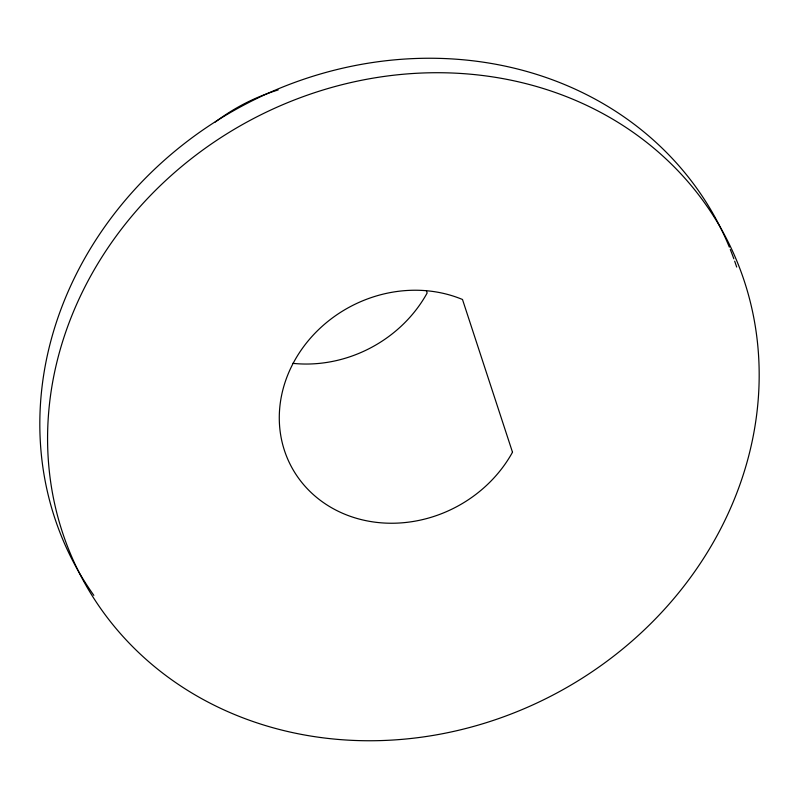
<?xml version="1.0" encoding="UTF-8"?>
<svg xmlns="http://www.w3.org/2000/svg" width="799" height="799" viewBox="0 0 799 799"><rect width="100%" height="100%" fill="white"/><g stroke="black" fill="none" stroke-linecap="round" stroke-linejoin="round"><path stroke-width="1.2" d="M426.366 290.656L427.135 293.023A127.041 113.298 -28.2 0 1 292.794 363.345M730.286 249.468A364.224 324.813 -28.2 0 1 733.842 258.816M734.671 261.163A364.224 324.813 -28.2 0 1 736.668 267.046M93.843 595.355A364.224 324.813 -28.2 0 1 238.881 107.765A364.224 324.813 -28.2 0 1 729.347 247.151M215.271 122.047A181.173 161.568 -28.2 0 1 278.142 89.957M512.499 452.224L462.491 299.485A127.041 113.298 -28.2 0 0 294.262 361.248A127.041 113.298 -28.2 0 0 344.269 513.997A127.041 113.298 -28.2 0 0 512.499 452.224M320.659 737.517A364.224 324.813 -28.2 0 0 744.428 281.518A364.224 324.813 -28.2 0 0 145.048 201.168A364.224 324.813 -28.2 0 0 320.659 737.517"/></g></svg>
